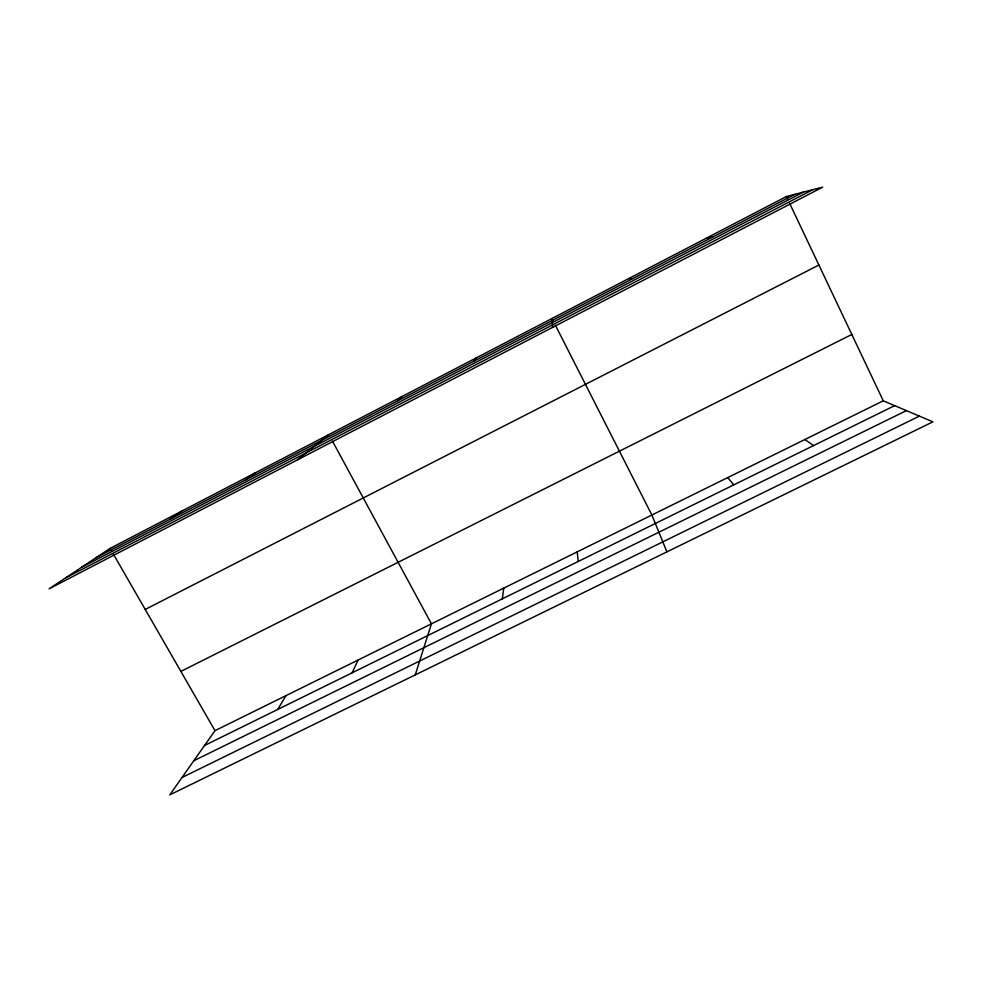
<?xml version="1.0" encoding="UTF-8"?>
<svg xmlns="http://www.w3.org/2000/svg" width="982" height="982" viewBox="0 0 982 982"><rect width="100%" height="100%" fill="white"/><g stroke="black" fill="none" stroke-linecap="round" stroke-linejoin="round"><path stroke-width="1.47" d="M502.33 598.848L503.754 588.132M415.239 674.904L431.442 623.828L332.468 441.151M352.084 672.842L358.123 660.014M277.697 709.47L285.983 695.624M883.272 400.816L214.984 730.657L169.776 794.88L932.9 421.843L883.272 400.816L789.651 203.372M474.011 361.143L476.393 357.816M397.207 401.086L402.043 396.495M297.558 459.809L328.896 434.547M245.193 480.137L254.755 473.128M169.984 519.257L181.83 511.07M110.094 548.386L49.1 588.832L822.707 187.12L786.41 196.523L110.094 548.386L111.617 551.049M96.027 557.715L794.708 194.375M81.555 567.314L803.288 192.141M65.634 577.87L812.789 189.686M145.226 609.441L818.89 265.017M180.884 671.406L851.811 334.469M204.538 745.498L894.651 405.64M193.798 760.755L906.398 410.611M182.001 777.511L919.373 416.123M706.942 237.865L712.441 237.153M628.811 278.507L631.586 279.195M804.872 439.506L813.513 445.583M727.748 477.571L733.763 484.875M113.139 553.701L214.984 730.657M553.332 321.175L551.97 318.487L552.645 327.35M555.382 325.214L651.876 515.022L666.888 551.884M786.41 196.523L787.699 199.26M577.22 551.872L578.202 561.483"/></g></svg>
